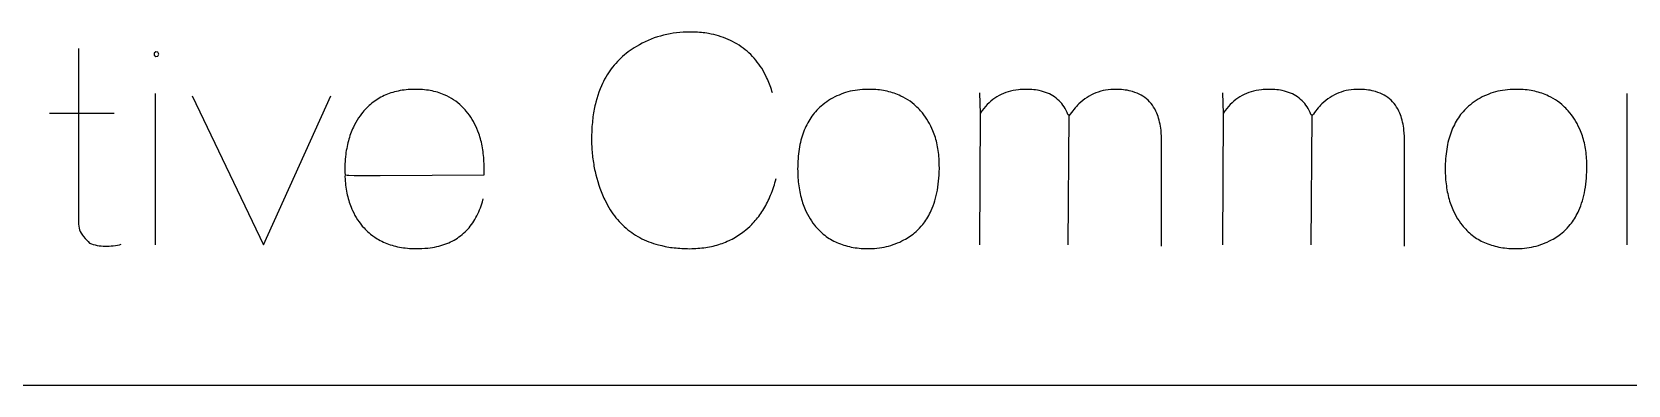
# Model space of a CAD drawing. Extents: x -180 to 180, y -173 to 173.
# Drawn here: x 66.84 to 89.65, y -173 to -167.96 of the extents above; entities that cross this region are included whole.
import ezdxf

# ---------------------------------------------------------------- set-up
doc = ezdxf.new("R2010")
doc.units = 0
doc.header["$MEASUREMENT"] = 0
doc.layers.get('0').update_dxf_attribs({"linetype": 'CONTINUOUS'})

msp = doc.modelspace()

# ---------------------------------------------------------------- linework, layer by layer
for p, q in [((75.604, -168.103), (75.562, -168.123)), ((75.646, -168.083), (75.604, -168.103)), ((75.689, -168.066), (75.646, -168.083)), ((75.733, -168.049), (75.689, -168.066)), ((75.777, -168.035), (75.733, -168.049)), ((75.821, -168.021), (75.777, -168.035)), ((75.866, -168.009), (75.821, -168.021)), ((75.912, -167.998), (75.866, -168.009)), ((75.958, -167.989), (75.912, -167.998)), ((76.005, -167.981), (75.958, -167.989)), ((76.052, -167.975), (76.005, -167.981)), ((76.099, -167.97), (76.052, -167.975)), ((76.147, -167.966), (76.099, -167.97)), ((76.196, -167.964), (76.147, -167.966)), ((76.245, -167.964), (76.196, -167.964)), ((76.272, -167.964), (76.245, -167.964)), ((76.3, -167.965), (76.272, -167.964)), ((76.327, -167.966), (76.3, -167.965)), ((76.353, -167.967), (76.327, -167.966)), ((76.38, -167.969), (76.353, -167.967)), ((76.406, -167.972), (76.38, -167.969)), ((76.432, -167.974), (76.406, -167.972)), ((76.457, -167.978), (76.432, -167.974)), ((76.483, -167.981), (76.457, -167.978)), ((76.508, -167.986), (76.483, -167.981)), ((76.545, -167.993), (76.508, -167.986)), ((76.582, -168.001), (76.545, -167.993)), ((76.617, -168.01), (76.582, -168.001)), ((76.653, -168.02), (76.617, -168.01)), ((76.688, -168.031), (76.653, -168.02)), ((76.722, -168.043), (76.688, -168.031)), ((76.755, -168.056), (76.722, -168.043)), ((76.789, -168.07), (76.755, -168.056)), ((76.821, -168.085), (76.789, -168.07)), ((76.853, -168.101), (76.821, -168.085)), ((76.884, -168.117), (76.853, -168.101)), ((76.915, -168.135), (76.884, -168.117)), ((67.503, -168.2), (67.503, -170.678)), ((68.609, -168.246), (68.586, -168.265)), ((68.586, -168.265), (68.586, -168.295)), ((68.586, -168.295), (68.609, -168.314)), ((68.639, -168.253), (68.609, -168.246)), ((68.609, -168.314), (68.639, -168.307)), ((68.652, -168.28), (68.639, -168.253)), ((68.639, -168.307), (68.652, -168.28)), ((75.254, -168.338), (75.23, -168.362)), ((75.28, -168.314), (75.254, -168.338)), ((75.306, -168.292), (75.28, -168.314)), ((75.333, -168.27), (75.306, -168.292)), ((75.36, -168.248), (75.333, -168.27)), ((75.389, -168.227), (75.36, -168.248)), ((75.418, -168.207), (75.389, -168.227)), ((75.448, -168.188), (75.418, -168.207)), ((75.479, -168.169), (75.448, -168.188)), ((75.521, -168.145), (75.479, -168.169)), ((75.562, -168.123), (75.521, -168.145)), ((76.945, -168.154), (76.915, -168.135)), ((76.974, -168.174), (76.945, -168.154)), ((77.003, -168.195), (76.974, -168.174)), ((77.031, -168.217), (77.003, -168.195)), ((77.059, -168.239), (77.031, -168.217)), ((77.085, -168.263), (77.059, -168.239)), ((77.111, -168.287), (77.085, -168.263)), ((77.136, -168.312), (77.111, -168.287)), ((77.16, -168.339), (77.136, -168.312)), ((77.183, -168.365), (77.16, -168.339)), ((75.078, -168.547), (75.059, -168.577)), ((75.097, -168.519), (75.078, -168.547)), ((75.118, -168.491), (75.097, -168.519)), ((75.138, -168.464), (75.118, -168.491)), ((75.16, -168.437), (75.138, -168.464)), ((75.183, -168.411), (75.16, -168.437)), ((75.206, -168.386), (75.183, -168.411)), ((75.23, -168.362), (75.206, -168.386)), ((77.205, -168.393), (77.183, -168.365)), ((77.227, -168.422), (77.205, -168.393)), ((77.248, -168.452), (77.227, -168.422)), ((77.268, -168.482), (77.248, -168.452)), ((77.287, -168.513), (77.268, -168.482)), ((77.305, -168.545), (77.287, -168.513)), ((77.323, -168.579), (77.305, -168.545)), ((72.101, -168.8), (72.074, -168.806)), ((72.129, -168.796), (72.101, -168.8)), ((72.157, -168.792), (72.129, -168.796)), ((72.185, -168.788), (72.157, -168.792)), ((72.214, -168.786), (72.185, -168.788)), ((72.244, -168.784), (72.214, -168.786)), ((72.273, -168.783), (72.244, -168.784)), ((72.304, -168.782), (72.273, -168.783)), ((72.334, -168.782), (72.304, -168.782)), ((72.363, -168.783), (72.334, -168.782)), ((72.392, -168.784), (72.363, -168.783)), ((72.421, -168.786), (72.392, -168.784)), ((72.449, -168.788), (72.421, -168.786)), ((72.477, -168.792), (72.449, -168.788)), ((72.504, -168.795), (72.477, -168.792)), ((72.531, -168.8), (72.504, -168.795)), ((72.558, -168.805), (72.531, -168.8)), ((74.959, -168.776), (74.941, -168.822)), ((74.977, -168.732), (74.959, -168.776)), ((74.992, -168.7), (74.977, -168.732)), ((75.008, -168.668), (74.992, -168.7)), ((75.024, -168.637), (75.008, -168.668)), ((75.041, -168.606), (75.024, -168.637)), ((75.059, -168.577), (75.041, -168.606)), ((77.339, -168.612), (77.323, -168.579)), ((77.35, -168.636), (77.339, -168.612)), ((77.361, -168.659), (77.35, -168.636)), ((77.371, -168.683), (77.361, -168.659)), ((77.38, -168.707), (77.371, -168.683)), ((77.389, -168.732), (77.38, -168.707)), ((77.398, -168.757), (77.389, -168.732)), ((77.407, -168.782), (77.398, -168.757)), ((77.415, -168.808), (77.407, -168.782)), ((78.603, -168.797), (78.568, -168.803)), ((78.638, -168.792), (78.603, -168.797)), ((78.673, -168.788), (78.638, -168.792)), ((78.709, -168.785), (78.673, -168.788)), ((78.746, -168.783), (78.709, -168.785)), ((78.783, -168.782), (78.746, -168.783)), ((78.81, -168.782), (78.783, -168.782)), ((78.84, -168.783), (78.81, -168.782)), ((78.869, -168.784), (78.84, -168.783)), ((78.898, -168.786), (78.869, -168.784)), ((78.926, -168.788), (78.898, -168.786)), ((78.954, -168.791), (78.926, -168.788)), ((78.981, -168.795), (78.954, -168.791)), ((79.009, -168.799), (78.981, -168.795)), ((79.035, -168.804), (79.009, -168.799)), ((80.862, -168.799), (80.826, -168.807)), ((80.899, -168.792), (80.862, -168.799)), ((80.937, -168.787), (80.899, -168.792)), ((80.962, -168.785), (80.937, -168.787)), ((80.988, -168.783), (80.962, -168.785)), ((81.015, -168.782), (80.988, -168.783)), ((81.041, -168.782), (81.015, -168.782)), ((81.071, -168.782), (81.041, -168.782)), ((81.1, -168.783), (81.071, -168.782)), ((81.128, -168.785), (81.1, -168.783)), ((81.156, -168.788), (81.128, -168.785)), ((81.183, -168.791), (81.156, -168.788)), ((81.209, -168.795), (81.183, -168.791)), ((81.234, -168.8), (81.209, -168.795)), ((81.265, -168.808), (81.234, -168.8)), ((82.147, -168.8), (82.113, -168.809)), ((82.183, -168.793), (82.147, -168.8)), ((82.219, -168.788), (82.183, -168.793)), ((82.256, -168.784), (82.219, -168.788)), ((82.293, -168.782), (82.256, -168.784)), ((82.319, -168.782), (82.293, -168.782)), ((82.35, -168.782), (82.319, -168.782)), ((82.38, -168.783), (82.35, -168.782)), ((82.409, -168.785), (82.38, -168.783)), ((82.437, -168.788), (82.409, -168.785)), ((82.465, -168.792), (82.437, -168.788)), ((82.492, -168.796), (82.465, -168.792)), ((82.519, -168.802), (82.492, -168.796)), ((82.544, -168.808), (82.519, -168.802)), ((84.335, -168.799), (84.299, -168.807)), ((84.372, -168.792), (84.335, -168.799)), ((84.409, -168.787), (84.372, -168.792)), ((84.435, -168.785), (84.409, -168.787)), ((84.461, -168.783), (84.435, -168.785)), ((84.487, -168.782), (84.461, -168.783)), ((84.514, -168.782), (84.487, -168.782)), ((84.544, -168.782), (84.514, -168.782)), ((84.573, -168.783), (84.544, -168.782)), ((84.601, -168.785), (84.573, -168.783)), ((84.628, -168.788), (84.601, -168.785)), ((84.655, -168.791), (84.628, -168.788)), ((84.682, -168.795), (84.655, -168.791)), ((84.707, -168.8), (84.682, -168.795)), ((84.738, -168.808), (84.707, -168.8)), ((85.62, -168.8), (85.585, -168.809)), ((85.656, -168.793), (85.62, -168.8)), ((85.692, -168.788), (85.656, -168.793)), ((85.729, -168.784), (85.692, -168.788)), ((85.766, -168.782), (85.729, -168.784)), ((85.792, -168.782), (85.766, -168.782)), ((85.822, -168.782), (85.792, -168.782)), ((85.852, -168.783), (85.822, -168.782)), ((85.882, -168.785), (85.852, -168.783)), ((85.91, -168.788), (85.882, -168.785)), ((85.938, -168.792), (85.91, -168.788)), ((85.965, -168.796), (85.938, -168.792)), ((85.991, -168.802), (85.965, -168.796)), ((86.017, -168.808), (85.991, -168.802)), ((87.857, -168.797), (87.823, -168.803)), ((87.892, -168.792), (87.857, -168.797)), ((87.928, -168.788), (87.892, -168.792)), ((87.964, -168.785), (87.928, -168.788)), ((88, -168.783), (87.964, -168.785)), ((88.038, -168.782), (88, -168.783)), ((88.065, -168.782), (88.038, -168.782)), ((88.094, -168.783), (88.065, -168.782)), ((88.124, -168.784), (88.094, -168.783)), ((88.152, -168.786), (88.124, -168.784)), ((88.181, -168.788), (88.152, -168.786)), ((88.208, -168.791), (88.181, -168.788)), ((88.236, -168.795), (88.208, -168.791)), ((88.263, -168.799), (88.236, -168.795)), ((88.29, -168.804), (88.263, -168.799)), ((68.607, -171), (68.607, -168.839)), ((69.128, -168.873), (70.147, -171)), ((70.147, -171), (71.109, -168.873)), ((71.658, -169.013), (71.638, -169.031)), ((71.677, -168.996), (71.658, -169.013)), ((71.697, -168.98), (71.677, -168.996)), ((71.717, -168.964), (71.697, -168.98)), ((71.738, -168.949), (71.717, -168.964)), ((71.759, -168.934), (71.738, -168.949)), ((71.781, -168.92), (71.759, -168.934)), ((71.803, -168.907), (71.781, -168.92)), ((71.825, -168.895), (71.803, -168.907)), ((71.848, -168.883), (71.825, -168.895)), ((71.872, -168.872), (71.848, -168.883)), ((71.895, -168.861), (71.872, -168.872)), ((71.92, -168.851), (71.895, -168.861)), ((71.944, -168.842), (71.92, -168.851)), ((71.969, -168.833), (71.944, -168.842)), ((71.995, -168.825), (71.969, -168.833)), ((72.021, -168.818), (71.995, -168.825)), ((72.047, -168.812), (72.021, -168.818)), ((72.074, -168.806), (72.047, -168.812)), ((72.584, -168.811), (72.558, -168.805)), ((72.61, -168.817), (72.584, -168.811)), ((72.635, -168.824), (72.61, -168.817)), ((72.66, -168.832), (72.635, -168.824)), ((72.684, -168.841), (72.66, -168.832)), ((72.708, -168.85), (72.684, -168.841)), ((72.732, -168.859), (72.708, -168.85)), ((72.767, -168.875), (72.732, -168.859)), ((72.8, -168.892), (72.767, -168.875)), ((72.833, -168.911), (72.8, -168.892)), ((72.865, -168.931), (72.833, -168.911)), ((72.896, -168.953), (72.865, -168.931)), ((72.926, -168.976), (72.896, -168.953)), ((72.955, -169), (72.926, -168.976)), ((72.974, -169.017), (72.955, -169)), ((72.992, -169.035), (72.974, -169.017)), ((74.885, -169.015), (74.88, -169.04)), ((74.891, -168.99), (74.885, -169.015)), ((74.897, -168.965), (74.891, -168.99)), ((74.911, -168.916), (74.897, -168.965)), ((74.925, -168.868), (74.911, -168.916)), ((74.941, -168.822), (74.925, -168.868)), ((77.423, -168.834), (77.415, -168.808)), ((78.116, -169.023), (78.095, -169.042)), ((78.142, -169.001), (78.116, -169.023)), ((78.169, -168.98), (78.142, -169.001)), ((78.197, -168.96), (78.169, -168.98)), ((78.225, -168.941), (78.197, -168.96)), ((78.253, -168.923), (78.225, -168.941)), ((78.282, -168.907), (78.253, -168.923)), ((78.312, -168.891), (78.282, -168.907)), ((78.342, -168.876), (78.312, -168.891)), ((78.373, -168.863), (78.342, -168.876)), ((78.404, -168.85), (78.373, -168.863)), ((78.436, -168.838), (78.404, -168.85)), ((78.468, -168.828), (78.436, -168.838)), ((78.501, -168.819), (78.468, -168.828)), ((78.534, -168.81), (78.501, -168.819)), ((78.568, -168.803), (78.534, -168.81)), ((79.062, -168.81), (79.035, -168.804)), ((79.087, -168.816), (79.062, -168.81)), ((79.113, -168.823), (79.087, -168.816)), ((79.138, -168.83), (79.113, -168.823)), ((79.163, -168.838), (79.138, -168.83)), ((79.187, -168.847), (79.163, -168.838)), ((79.211, -168.856), (79.187, -168.847)), ((79.235, -168.866), (79.211, -168.856)), ((79.258, -168.877), (79.235, -168.866)), ((79.292, -168.894), (79.258, -168.877)), ((79.325, -168.912), (79.292, -168.894)), ((79.357, -168.932), (79.325, -168.912)), ((79.388, -168.953), (79.357, -168.932)), ((79.418, -168.976), (79.388, -168.953)), ((79.448, -168.999), (79.418, -168.976)), ((79.467, -169.016), (79.448, -168.999)), ((79.486, -169.034), (79.467, -169.016)), ((80.382, -168.832), (80.39, -169.127)), ((80.467, -169.026), (80.442, -169.055)), ((80.492, -168.999), (80.467, -169.026)), ((80.518, -168.974), (80.492, -168.999)), ((80.544, -168.95), (80.518, -168.974)), ((80.572, -168.928), (80.544, -168.95)), ((80.601, -168.907), (80.572, -168.928)), ((80.63, -168.888), (80.601, -168.907)), ((80.661, -168.871), (80.63, -168.888)), ((80.692, -168.855), (80.661, -168.871)), ((80.724, -168.841), (80.692, -168.855)), ((80.757, -168.828), (80.724, -168.841)), ((80.791, -168.817), (80.757, -168.828)), ((80.826, -168.807), (80.791, -168.817)), ((81.295, -168.816), (81.265, -168.808)), ((81.324, -168.826), (81.295, -168.816)), ((81.352, -168.836), (81.324, -168.826)), ((81.379, -168.848), (81.352, -168.836)), ((81.405, -168.861), (81.379, -168.848)), ((81.429, -168.876), (81.405, -168.861)), ((81.453, -168.891), (81.429, -168.876)), ((81.476, -168.908), (81.453, -168.891)), ((81.497, -168.926), (81.476, -168.908)), ((81.518, -168.945), (81.497, -168.926)), ((81.537, -168.965), (81.518, -168.945)), ((81.556, -168.986), (81.537, -168.965)), ((81.573, -169.009), (81.556, -168.986)), ((81.589, -169.033), (81.573, -169.009)), ((81.765, -169.028), (81.747, -169.047)), ((81.783, -169.009), (81.765, -169.028)), ((81.801, -168.991), (81.783, -169.009)), ((81.83, -168.965), (81.801, -168.991)), ((81.858, -168.941), (81.83, -168.965)), ((81.888, -168.918), (81.858, -168.941)), ((81.918, -168.898), (81.888, -168.918)), ((81.949, -168.879), (81.918, -168.898)), ((81.98, -168.861), (81.949, -168.879)), ((82.012, -168.846), (81.98, -168.861)), ((82.045, -168.832), (82.012, -168.846)), ((82.078, -168.82), (82.045, -168.832)), ((82.113, -168.809), (82.078, -168.82)), ((82.569, -168.815), (82.544, -168.808)), ((82.601, -168.825), (82.569, -168.815)), ((82.632, -168.837), (82.601, -168.825)), ((82.662, -168.85), (82.632, -168.837)), ((82.69, -168.865), (82.662, -168.85)), ((82.717, -168.881), (82.69, -168.865)), ((82.742, -168.899), (82.717, -168.881)), ((82.767, -168.918), (82.742, -168.899)), ((82.79, -168.938), (82.767, -168.918)), ((82.811, -168.96), (82.79, -168.938)), ((82.832, -168.983), (82.811, -168.96)), ((82.851, -169.008), (82.832, -168.983)), ((82.869, -169.034), (82.851, -169.008)), ((83.855, -168.832), (83.862, -169.127)), ((83.939, -169.026), (83.915, -169.055)), ((83.964, -168.999), (83.939, -169.026)), ((83.99, -168.974), (83.964, -168.999)), ((84.017, -168.95), (83.99, -168.974)), ((84.045, -168.928), (84.017, -168.95)), ((84.073, -168.907), (84.045, -168.928)), ((84.103, -168.888), (84.073, -168.907)), ((84.133, -168.871), (84.103, -168.888)), ((84.165, -168.855), (84.133, -168.871)), ((84.197, -168.841), (84.165, -168.855)), ((84.23, -168.828), (84.197, -168.841)), ((84.264, -168.817), (84.23, -168.828)), ((84.299, -168.807), (84.264, -168.817)), ((84.768, -168.816), (84.738, -168.808)), ((84.797, -168.826), (84.768, -168.816)), ((84.825, -168.836), (84.797, -168.826)), ((84.852, -168.848), (84.825, -168.836)), ((84.877, -168.861), (84.852, -168.848)), ((84.902, -168.876), (84.877, -168.861)), ((84.926, -168.891), (84.902, -168.876)), ((84.948, -168.908), (84.926, -168.891)), ((84.97, -168.926), (84.948, -168.908)), ((84.991, -168.945), (84.97, -168.926)), ((85.01, -168.965), (84.991, -168.945)), ((85.028, -168.986), (85.01, -168.965)), ((85.046, -169.009), (85.028, -168.986)), ((85.062, -169.033), (85.046, -169.009)), ((85.238, -169.028), (85.22, -169.047)), ((85.256, -169.009), (85.238, -169.028)), ((85.274, -168.991), (85.256, -169.009)), ((85.302, -168.965), (85.274, -168.991)), ((85.331, -168.941), (85.302, -168.965)), ((85.36, -168.918), (85.331, -168.941)), ((85.391, -168.898), (85.36, -168.918)), ((85.421, -168.879), (85.391, -168.898)), ((85.453, -168.861), (85.421, -168.879)), ((85.485, -168.846), (85.453, -168.861)), ((85.518, -168.832), (85.485, -168.846)), ((85.551, -168.82), (85.518, -168.832)), ((85.585, -168.809), (85.551, -168.82)), ((86.042, -168.815), (86.017, -168.808)), ((86.074, -168.825), (86.042, -168.815)), ((86.105, -168.837), (86.074, -168.825)), ((86.134, -168.85), (86.105, -168.837)), ((86.163, -168.865), (86.134, -168.85)), ((86.189, -168.881), (86.163, -168.865)), ((86.215, -168.899), (86.189, -168.881)), ((86.239, -168.918), (86.215, -168.899)), ((86.262, -168.938), (86.239, -168.918)), ((86.284, -168.96), (86.262, -168.938)), ((86.305, -168.983), (86.284, -168.96)), ((86.324, -169.008), (86.305, -168.983)), ((86.341, -169.034), (86.324, -169.008)), ((87.371, -169.023), (87.35, -169.042)), ((87.397, -169.001), (87.371, -169.023)), ((87.424, -168.98), (87.397, -169.001)), ((87.451, -168.96), (87.424, -168.98)), ((87.479, -168.941), (87.451, -168.96)), ((87.508, -168.923), (87.479, -168.941)), ((87.537, -168.907), (87.508, -168.923)), ((87.567, -168.891), (87.537, -168.907)), ((87.597, -168.876), (87.567, -168.891)), ((87.627, -168.863), (87.597, -168.876)), ((87.659, -168.85), (87.627, -168.863)), ((87.69, -168.838), (87.659, -168.85)), ((87.723, -168.828), (87.69, -168.838)), ((87.756, -168.819), (87.723, -168.828)), ((87.789, -168.81), (87.756, -168.819)), ((87.823, -168.803), (87.789, -168.81)), ((88.316, -168.81), (88.29, -168.804)), ((88.342, -168.816), (88.316, -168.81)), ((88.367, -168.823), (88.342, -168.816)), ((88.393, -168.83), (88.367, -168.823)), ((88.417, -168.838), (88.393, -168.83)), ((88.442, -168.847), (88.417, -168.838)), ((88.466, -168.856), (88.442, -168.847)), ((88.489, -168.866), (88.466, -168.856)), ((88.512, -168.877), (88.489, -168.866)), ((88.546, -168.894), (88.512, -168.877)), ((88.579, -168.912), (88.546, -168.894)), ((88.611, -168.932), (88.579, -168.912)), ((88.643, -168.953), (88.611, -168.932)), ((88.673, -168.976), (88.643, -168.953)), ((88.703, -168.999), (88.673, -168.976)), ((88.722, -169.016), (88.703, -168.999)), ((88.74, -169.034), (88.722, -169.016)), ((89.637, -171), (89.636, -168.839)), ((67.092, -169.124), (68.015, -169.124)), ((71.467, -169.254), (71.449, -169.287)), ((71.487, -169.222), (71.467, -169.254)), ((71.507, -169.19), (71.487, -169.222)), ((71.528, -169.159), (71.507, -169.19)), ((71.55, -169.129), (71.528, -169.159)), ((71.567, -169.109), (71.55, -169.129)), ((71.584, -169.089), (71.567, -169.109)), ((71.602, -169.069), (71.584, -169.089)), ((71.62, -169.05), (71.602, -169.069)), ((71.638, -169.031), (71.62, -169.05)), ((73.01, -169.053), (72.992, -169.035)), ((73.028, -169.072), (73.01, -169.053)), ((73.045, -169.092), (73.028, -169.072)), ((73.069, -169.122), (73.045, -169.092)), ((73.091, -169.151), (73.069, -169.122)), ((73.111, -169.181), (73.091, -169.151)), ((73.131, -169.211), (73.111, -169.181)), ((73.149, -169.243), (73.131, -169.211)), ((73.166, -169.275), (73.149, -169.243)), ((74.848, -169.254), (74.845, -169.282)), ((74.851, -169.227), (74.848, -169.254)), ((74.854, -169.199), (74.851, -169.227)), ((74.857, -169.172), (74.854, -169.199)), ((74.861, -169.145), (74.857, -169.172)), ((74.865, -169.118), (74.861, -169.145)), ((74.87, -169.092), (74.865, -169.118)), ((74.875, -169.066), (74.87, -169.092)), ((74.88, -169.04), (74.875, -169.066)), ((77.94, -169.236), (77.926, -169.26)), ((77.955, -169.212), (77.94, -169.236)), ((77.97, -169.188), (77.955, -169.212)), ((77.986, -169.166), (77.97, -169.188)), ((78.003, -169.143), (77.986, -169.166)), ((78.02, -169.122), (78.003, -169.143)), ((78.038, -169.101), (78.02, -169.122)), ((78.056, -169.081), (78.038, -169.101)), ((78.076, -169.061), (78.056, -169.081)), ((78.095, -169.042), (78.076, -169.061)), ((79.504, -169.052), (79.486, -169.034)), ((79.522, -169.07), (79.504, -169.052)), ((79.54, -169.089), (79.522, -169.07)), ((79.564, -169.118), (79.54, -169.089)), ((79.587, -169.147), (79.564, -169.118)), ((79.609, -169.177), (79.587, -169.147)), ((79.63, -169.208), (79.609, -169.177)), ((79.649, -169.239), (79.63, -169.208)), ((79.667, -169.271), (79.649, -169.239)), ((80.39, -169.127), (80.382, -171)), ((80.404, -169.105), (80.39, -169.127)), ((80.419, -169.085), (80.404, -169.105)), ((80.442, -169.055), (80.419, -169.085)), ((81.605, -169.057), (81.589, -169.033)), ((81.619, -169.084), (81.605, -169.057)), ((81.632, -169.111), (81.619, -169.084)), ((81.644, -169.139), (81.632, -169.111)), ((81.663, -169.157), (81.644, -169.139)), ((81.648, -171), (81.663, -169.157)), ((81.679, -169.134), (81.663, -169.157)), ((81.696, -169.111), (81.679, -169.134)), ((81.713, -169.089), (81.696, -169.111)), ((81.73, -169.068), (81.713, -169.089)), ((81.747, -169.047), (81.73, -169.068)), ((82.885, -169.062), (82.869, -169.034)), ((82.9, -169.091), (82.885, -169.062)), ((82.914, -169.121), (82.9, -169.091)), ((82.924, -169.145), (82.914, -169.121)), ((82.933, -169.17), (82.924, -169.145)), ((82.941, -169.195), (82.933, -169.17)), ((82.948, -169.222), (82.941, -169.195)), ((82.955, -169.249), (82.948, -169.222)), ((82.961, -169.277), (82.955, -169.249)), ((83.862, -169.127), (83.854, -171)), ((83.877, -169.105), (83.862, -169.127)), ((83.892, -169.085), (83.877, -169.105)), ((83.915, -169.055), (83.892, -169.085)), ((85.077, -169.057), (85.062, -169.033)), ((85.092, -169.084), (85.077, -169.057)), ((85.105, -169.111), (85.092, -169.084)), ((85.117, -169.139), (85.105, -169.111)), ((85.136, -169.157), (85.117, -169.139)), ((85.121, -171), (85.136, -169.157)), ((85.152, -169.134), (85.136, -169.157)), ((85.169, -169.111), (85.152, -169.134)), ((85.186, -169.089), (85.169, -169.111)), ((85.203, -169.068), (85.186, -169.089)), ((85.22, -169.047), (85.203, -169.068)), ((86.358, -169.062), (86.341, -169.034)), ((86.373, -169.091), (86.358, -169.062)), ((86.387, -169.121), (86.373, -169.091)), ((86.397, -169.145), (86.387, -169.121)), ((86.406, -169.17), (86.397, -169.145)), ((86.414, -169.195), (86.406, -169.17)), ((86.421, -169.222), (86.414, -169.195)), ((86.428, -169.249), (86.421, -169.222)), ((86.434, -169.277), (86.428, -169.249)), ((87.195, -169.236), (87.181, -169.26)), ((87.209, -169.212), (87.195, -169.236)), ((87.225, -169.188), (87.209, -169.212)), ((87.241, -169.166), (87.225, -169.188)), ((87.257, -169.143), (87.241, -169.166)), ((87.274, -169.122), (87.257, -169.143)), ((87.292, -169.101), (87.274, -169.122)), ((87.311, -169.081), (87.292, -169.101)), ((87.33, -169.061), (87.311, -169.081)), ((87.35, -169.042), (87.33, -169.061)), ((88.759, -169.052), (88.74, -169.034)), ((88.777, -169.07), (88.759, -169.052)), ((88.794, -169.089), (88.777, -169.07)), ((88.819, -169.118), (88.794, -169.089)), ((88.842, -169.147), (88.819, -169.118)), ((88.863, -169.177), (88.842, -169.147)), ((88.884, -169.208), (88.863, -169.177)), ((88.904, -169.239), (88.884, -169.208)), ((88.922, -169.271), (88.904, -169.239)), ((71.376, -169.467), (71.368, -169.492)), ((71.384, -169.442), (71.376, -169.467)), ((71.393, -169.417), (71.384, -169.442)), ((71.402, -169.393), (71.393, -169.417)), ((71.412, -169.368), (71.402, -169.393)), ((71.422, -169.345), (71.412, -169.368)), ((71.433, -169.322), (71.422, -169.345)), ((71.449, -169.287), (71.433, -169.322)), ((73.183, -169.308), (73.166, -169.275)), ((73.198, -169.342), (73.183, -169.308)), ((73.212, -169.377), (73.198, -169.342)), ((73.226, -169.412), (73.212, -169.377)), ((73.234, -169.436), (73.226, -169.412)), ((73.242, -169.461), (73.234, -169.436)), ((73.249, -169.486), (73.242, -169.461)), ((73.256, -169.511), (73.249, -169.486)), ((74.838, -169.427), (74.837, -169.457)), ((74.837, -169.457), (74.837, -169.487)), ((74.837, -169.487), (74.837, -169.513)), ((74.839, -169.397), (74.838, -169.427)), ((74.84, -169.368), (74.839, -169.397)), ((74.841, -169.339), (74.84, -169.368)), ((74.843, -169.311), (74.841, -169.339)), ((74.845, -169.282), (74.843, -169.311)), ((77.838, -169.479), (77.829, -169.509)), ((77.846, -169.45), (77.838, -169.479)), ((77.856, -169.421), (77.846, -169.45)), ((77.866, -169.392), (77.856, -169.421)), ((77.877, -169.365), (77.866, -169.392)), ((77.888, -169.338), (77.877, -169.365)), ((77.9, -169.311), (77.888, -169.338)), ((77.913, -169.286), (77.9, -169.311)), ((77.926, -169.26), (77.913, -169.286)), ((79.685, -169.305), (79.667, -169.271)), ((79.701, -169.339), (79.685, -169.305)), ((79.716, -169.373), (79.701, -169.339)), ((79.725, -169.397), (79.716, -169.373)), ((79.734, -169.421), (79.725, -169.397)), ((79.742, -169.446), (79.734, -169.421)), ((79.75, -169.47), (79.742, -169.446)), ((79.757, -169.496), (79.75, -169.47)), ((82.966, -169.305), (82.961, -169.277)), ((82.971, -169.335), (82.966, -169.305)), ((82.975, -169.365), (82.971, -169.335)), ((82.978, -169.407), (82.975, -169.365)), ((82.981, -169.45), (82.978, -169.407)), ((82.982, -169.494), (82.981, -169.45)), ((86.439, -169.305), (86.434, -169.277)), ((86.444, -169.335), (86.439, -169.305)), ((86.447, -169.365), (86.444, -169.335)), ((86.451, -169.407), (86.447, -169.365)), ((86.454, -169.45), (86.451, -169.407)), ((86.455, -169.494), (86.454, -169.45)), ((87.092, -169.479), (87.084, -169.509)), ((87.101, -169.45), (87.092, -169.479)), ((87.11, -169.421), (87.101, -169.45)), ((87.12, -169.392), (87.11, -169.421)), ((87.131, -169.365), (87.12, -169.392)), ((87.143, -169.338), (87.131, -169.365)), ((87.155, -169.311), (87.143, -169.338)), ((87.167, -169.286), (87.155, -169.311)), ((87.181, -169.26), (87.167, -169.286)), ((88.939, -169.305), (88.922, -169.271)), ((88.955, -169.339), (88.939, -169.305)), ((88.97, -169.373), (88.955, -169.339)), ((88.979, -169.397), (88.97, -169.373)), ((88.988, -169.421), (88.979, -169.397)), ((88.997, -169.446), (88.988, -169.421)), ((89.004, -169.47), (88.997, -169.446)), ((89.012, -169.496), (89.004, -169.47)), ((71.323, -169.71), (71.32, -169.739)), ((71.327, -169.682), (71.323, -169.71)), ((71.332, -169.654), (71.327, -169.682)), ((71.337, -169.626), (71.332, -169.654)), ((71.342, -169.598), (71.337, -169.626)), ((71.348, -169.571), (71.342, -169.598)), ((71.354, -169.545), (71.348, -169.571)), ((71.361, -169.518), (71.354, -169.545)), ((71.368, -169.492), (71.361, -169.518)), ((73.262, -169.537), (73.256, -169.511)), ((73.268, -169.563), (73.262, -169.537)), ((73.273, -169.589), (73.268, -169.563)), ((73.278, -169.616), (73.273, -169.589)), ((73.283, -169.643), (73.278, -169.616)), ((73.287, -169.67), (73.283, -169.643)), ((73.29, -169.698), (73.287, -169.67)), ((73.293, -169.726), (73.29, -169.698)), ((74.837, -169.513), (74.838, -169.54)), ((74.838, -169.54), (74.838, -169.567)), ((74.838, -169.567), (74.839, -169.593)), ((74.839, -169.593), (74.841, -169.62)), ((74.841, -169.62), (74.843, -169.646)), ((74.843, -169.646), (74.845, -169.672)), ((74.845, -169.672), (74.847, -169.698)), ((74.847, -169.698), (74.849, -169.724)), ((77.794, -169.703), (77.791, -169.737)), ((77.798, -169.669), (77.794, -169.703)), ((77.803, -169.636), (77.798, -169.669)), ((77.809, -169.603), (77.803, -169.636)), ((77.815, -169.571), (77.809, -169.603)), ((77.822, -169.54), (77.815, -169.571)), ((77.829, -169.509), (77.822, -169.54)), ((79.764, -169.521), (79.757, -169.496)), ((79.77, -169.547), (79.764, -169.521)), ((79.776, -169.574), (79.77, -169.547)), ((79.781, -169.6), (79.776, -169.574)), ((79.786, -169.627), (79.781, -169.6)), ((79.791, -169.655), (79.786, -169.627)), ((79.794, -169.682), (79.791, -169.655)), ((79.798, -169.711), (79.794, -169.682)), ((79.8, -169.739), (79.798, -169.711)), ((82.982, -171.018), (82.982, -169.494)), ((86.455, -171.018), (86.455, -169.494)), ((87.049, -169.703), (87.045, -169.737)), ((87.053, -169.669), (87.049, -169.703)), ((87.058, -169.636), (87.053, -169.669)), ((87.063, -169.603), (87.058, -169.636)), ((87.07, -169.571), (87.063, -169.603)), ((87.076, -169.54), (87.07, -169.571)), ((87.084, -169.509), (87.076, -169.54)), ((89.019, -169.521), (89.012, -169.496)), ((89.025, -169.547), (89.019, -169.521)), ((89.031, -169.574), (89.025, -169.547)), ((89.036, -169.6), (89.031, -169.574)), ((89.041, -169.627), (89.036, -169.6)), ((89.045, -169.655), (89.041, -169.627)), ((89.049, -169.682), (89.045, -169.655)), ((89.052, -169.711), (89.049, -169.682)), ((89.055, -169.739), (89.052, -169.711)), ((71.311, -169.874), (71.31, -169.905)), ((71.31, -169.905), (71.31, -169.937)), ((71.31, -169.937), (71.31, -169.968)), ((71.312, -169.844), (71.311, -169.874)), ((71.314, -169.813), (71.312, -169.844)), ((71.316, -169.783), (71.314, -169.813)), ((71.32, -169.739), (71.316, -169.783)), ((73.296, -169.755), (73.293, -169.726)), ((73.298, -169.784), (73.296, -169.755)), ((73.299, -169.813), (73.298, -169.784)), ((73.301, -169.842), (73.299, -169.813)), ((73.3, -170), (73.301, -169.943)), ((73.301, -169.872), (73.301, -169.842)), ((73.302, -169.903), (73.301, -169.872)), ((73.301, -169.943), (73.302, -169.903)), ((74.849, -169.724), (74.852, -169.75)), ((74.852, -169.75), (74.856, -169.775)), ((74.856, -169.775), (74.859, -169.801)), ((74.859, -169.801), (74.863, -169.826)), ((74.863, -169.826), (74.867, -169.852)), ((74.867, -169.852), (74.871, -169.877)), ((74.871, -169.877), (74.876, -169.902)), ((74.876, -169.902), (74.881, -169.927)), ((74.881, -169.927), (74.887, -169.952)), ((77.783, -169.881), (77.782, -169.918)), ((77.782, -169.918), (77.783, -169.95)), ((77.784, -169.844), (77.783, -169.881)), ((77.785, -169.808), (77.784, -169.844)), ((77.788, -169.772), (77.785, -169.808)), ((77.791, -169.737), (77.788, -169.772)), ((79.803, -169.768), (79.8, -169.739)), ((79.804, -169.797), (79.803, -169.768)), ((79.806, -169.827), (79.804, -169.797)), ((79.806, -169.857), (79.806, -169.827)), ((79.807, -169.911), (79.806, -169.857)), ((79.806, -169.958), (79.807, -169.911)), ((87.038, -169.844), (87.037, -169.881)), ((87.037, -169.881), (87.037, -169.918)), ((87.037, -169.918), (87.037, -169.95)), ((87.04, -169.808), (87.038, -169.844)), ((87.042, -169.772), (87.04, -169.808)), ((87.045, -169.737), (87.042, -169.772)), ((89.057, -169.768), (89.055, -169.739)), ((89.059, -169.797), (89.057, -169.768)), ((89.06, -169.827), (89.059, -169.797)), ((89.061, -169.857), (89.06, -169.827)), ((89.06, -169.958), (89.061, -169.911)), ((89.061, -169.911), (89.061, -169.857)), ((71.31, -169.968), (71.316, -170)), ((71.316, -170), (71.312, -170.03)), ((71.312, -170.03), (71.314, -170.06)), ((71.314, -170.06), (71.316, -170.09)), ((71.316, -170), (71.342, -170.005)), ((71.316, -170.09), (71.319, -170.12)), ((71.319, -170.12), (71.322, -170.149)), ((71.322, -170.149), (71.326, -170.177)), ((71.342, -170.005), (71.367, -170.007)), ((71.367, -170.007), (71.444, -170.01)), ((71.444, -170.01), (71.514, -170.011)), ((71.514, -170.011), (71.817, -170.013)), ((71.817, -170.013), (73.3, -170)), ((74.887, -169.952), (74.898, -170.001)), ((74.898, -170.001), (74.911, -170.05)), ((74.911, -170.05), (74.925, -170.099)), ((74.925, -170.099), (74.94, -170.147)), ((74.94, -170.147), (74.957, -170.194)), ((77.431, -170.198), (77.441, -170.17)), ((77.441, -170.17), (77.449, -170.142)), ((77.449, -170.142), (77.458, -170.114)), ((77.458, -170.114), (77.466, -170.085)), ((77.466, -170.085), (77.474, -170.055)), ((77.783, -169.95), (77.783, -169.981)), ((77.783, -169.981), (77.785, -170.012)), ((77.785, -170.012), (77.786, -170.042)), ((77.786, -170.042), (77.789, -170.072)), ((77.789, -170.072), (77.791, -170.101)), ((77.791, -170.101), (77.794, -170.13)), ((77.794, -170.13), (77.798, -170.159)), ((77.798, -170.159), (77.802, -170.188)), ((79.786, -170.177), (79.792, -170.135)), ((79.792, -170.135), (79.797, -170.092)), ((79.797, -170.092), (79.801, -170.048)), ((79.801, -170.048), (79.804, -170.004)), ((79.804, -170.004), (79.806, -169.958)), ((87.037, -169.95), (87.038, -169.981)), ((87.038, -169.981), (87.039, -170.012)), ((87.039, -170.012), (87.041, -170.042)), ((87.041, -170.042), (87.043, -170.072)), ((87.043, -170.072), (87.046, -170.101)), ((87.046, -170.101), (87.049, -170.13)), ((87.049, -170.13), (87.053, -170.159)), ((87.053, -170.159), (87.057, -170.188)), ((89.041, -170.177), (89.047, -170.135)), ((89.047, -170.135), (89.051, -170.092)), ((89.051, -170.092), (89.055, -170.048)), ((89.055, -170.048), (89.058, -170.004)), ((89.058, -170.004), (89.06, -169.958)), ((71.326, -170.177), (71.33, -170.206)), ((71.33, -170.206), (71.335, -170.233)), ((71.335, -170.233), (71.34, -170.261)), ((71.34, -170.261), (71.346, -170.288)), ((71.346, -170.288), (71.352, -170.314)), ((71.352, -170.314), (71.359, -170.341)), ((71.359, -170.341), (71.367, -170.366)), ((71.367, -170.366), (71.374, -170.392)), ((71.374, -170.392), (71.383, -170.417)), ((73.263, -170.43), (73.277, -170.388)), ((73.277, -170.388), (73.289, -170.344)), ((74.957, -170.194), (74.975, -170.241)), ((74.975, -170.241), (74.994, -170.288)), ((74.994, -170.288), (75.004, -170.312)), ((75.004, -170.312), (75.014, -170.335)), ((75.014, -170.335), (75.025, -170.358)), ((75.025, -170.358), (75.048, -170.403)), ((77.338, -170.416), (77.35, -170.392)), ((77.35, -170.392), (77.362, -170.368)), ((77.362, -170.368), (77.374, -170.343)), ((77.374, -170.343), (77.385, -170.317)), ((77.385, -170.317), (77.396, -170.292)), ((77.396, -170.292), (77.407, -170.265)), ((77.407, -170.265), (77.422, -170.225)), ((77.422, -170.225), (77.431, -170.198)), ((77.802, -170.188), (77.807, -170.216)), ((77.807, -170.216), (77.812, -170.243)), ((77.812, -170.243), (77.817, -170.27)), ((77.817, -170.27), (77.823, -170.297)), ((77.823, -170.297), (77.83, -170.323)), ((77.83, -170.323), (77.837, -170.349)), ((77.837, -170.349), (77.845, -170.375)), ((77.845, -170.375), (77.853, -170.4)), ((79.732, -170.408), (79.743, -170.372)), ((79.743, -170.372), (79.754, -170.335)), ((79.754, -170.335), (79.763, -170.297)), ((79.763, -170.297), (79.772, -170.258)), ((79.772, -170.258), (79.78, -170.218)), ((79.78, -170.218), (79.786, -170.177)), ((87.057, -170.188), (87.061, -170.216)), ((87.061, -170.216), (87.066, -170.243)), ((87.066, -170.243), (87.072, -170.27)), ((87.072, -170.27), (87.078, -170.297)), ((87.078, -170.297), (87.085, -170.323)), ((87.085, -170.323), (87.092, -170.349)), ((87.092, -170.349), (87.099, -170.375)), ((87.099, -170.375), (87.107, -170.4)), ((88.986, -170.408), (88.998, -170.372)), ((88.998, -170.372), (89.008, -170.335)), ((89.008, -170.335), (89.018, -170.297)), ((89.018, -170.297), (89.027, -170.258)), ((89.027, -170.258), (89.034, -170.218)), ((89.034, -170.218), (89.041, -170.177)), ((71.383, -170.417), (71.391, -170.441)), ((71.391, -170.441), (71.401, -170.465)), ((71.401, -170.465), (71.411, -170.489)), ((71.411, -170.489), (71.421, -170.512)), ((71.421, -170.512), (71.437, -170.546)), ((71.437, -170.546), (71.455, -170.58)), ((71.455, -170.58), (71.474, -170.612)), ((71.474, -170.612), (71.494, -170.643)), ((73.169, -170.638), (73.184, -170.612)), ((73.184, -170.612), (73.198, -170.585)), ((73.198, -170.585), (73.212, -170.558)), ((73.212, -170.558), (73.225, -170.53)), ((73.225, -170.53), (73.237, -170.501)), ((73.237, -170.501), (73.249, -170.471)), ((73.249, -170.471), (73.263, -170.43)), ((75.048, -170.403), (75.065, -170.436)), ((75.065, -170.436), (75.084, -170.468)), ((75.084, -170.468), (75.103, -170.499)), ((75.103, -170.499), (75.122, -170.529)), ((75.122, -170.529), (75.143, -170.558)), ((75.143, -170.558), (75.164, -170.587)), ((75.164, -170.587), (75.185, -170.614)), ((75.185, -170.614), (75.208, -170.641)), ((77.193, -170.635), (77.209, -170.615)), ((77.209, -170.615), (77.225, -170.594)), ((77.225, -170.594), (77.241, -170.574)), ((77.241, -170.574), (77.256, -170.552)), ((77.256, -170.552), (77.27, -170.531)), ((77.27, -170.531), (77.285, -170.509)), ((77.285, -170.509), (77.298, -170.486)), ((77.298, -170.486), (77.312, -170.463)), ((77.312, -170.463), (77.325, -170.44)), ((77.325, -170.44), (77.338, -170.416)), ((77.853, -170.4), (77.861, -170.425)), ((77.861, -170.425), (77.87, -170.449)), ((77.87, -170.449), (77.879, -170.473)), ((77.879, -170.473), (77.889, -170.496)), ((77.889, -170.496), (77.905, -170.531)), ((77.905, -170.531), (77.922, -170.565)), ((77.922, -170.565), (77.94, -170.597)), ((77.94, -170.597), (77.959, -170.629)), ((79.615, -170.648), (79.629, -170.627)), ((79.629, -170.627), (79.643, -170.605)), ((79.643, -170.605), (79.656, -170.582)), ((79.656, -170.582), (79.668, -170.559)), ((79.668, -170.559), (79.68, -170.535)), ((79.68, -170.535), (79.692, -170.511)), ((79.692, -170.511), (79.706, -170.477)), ((79.706, -170.477), (79.719, -170.443)), ((79.719, -170.443), (79.732, -170.408)), ((87.107, -170.4), (87.116, -170.425)), ((87.116, -170.425), (87.125, -170.449)), ((87.125, -170.449), (87.134, -170.473)), ((87.134, -170.473), (87.144, -170.496)), ((87.144, -170.496), (87.16, -170.531)), ((87.16, -170.531), (87.177, -170.565)), ((87.177, -170.565), (87.195, -170.597)), ((87.195, -170.597), (87.214, -170.629)), ((88.87, -170.648), (88.884, -170.627)), ((88.884, -170.627), (88.897, -170.605)), ((88.897, -170.605), (88.91, -170.582)), ((88.91, -170.582), (88.923, -170.559)), ((88.923, -170.559), (88.935, -170.535)), ((88.935, -170.535), (88.946, -170.511)), ((88.946, -170.511), (88.961, -170.477)), ((88.961, -170.477), (88.974, -170.443)), ((88.974, -170.443), (88.986, -170.408)), ((67.503, -170.678), (67.504, -170.706)), ((67.504, -170.706), (67.507, -170.732)), ((67.507, -170.732), (67.512, -170.761)), ((67.512, -170.761), (67.519, -170.786)), ((67.519, -170.786), (67.529, -170.811)), ((67.529, -170.811), (67.543, -170.836)), ((67.543, -170.836), (67.56, -170.86)), ((71.494, -170.643), (71.515, -170.674)), ((71.515, -170.674), (71.537, -170.703)), ((71.537, -170.703), (71.56, -170.732)), ((71.56, -170.732), (71.585, -170.76)), ((71.585, -170.76), (71.603, -170.779)), ((71.603, -170.779), (71.621, -170.797)), ((71.621, -170.797), (71.64, -170.815)), ((71.64, -170.815), (71.659, -170.831)), ((71.659, -170.831), (71.679, -170.848)), ((71.679, -170.848), (71.709, -170.871)), ((72.965, -170.871), (72.986, -170.854)), ((72.986, -170.854), (73.007, -170.836)), ((73.007, -170.836), (73.028, -170.817)), ((73.028, -170.817), (73.048, -170.797)), ((73.048, -170.797), (73.067, -170.777)), ((73.067, -170.777), (73.086, -170.756)), ((73.086, -170.756), (73.104, -170.734)), ((73.104, -170.734), (73.121, -170.711)), ((73.121, -170.711), (73.138, -170.687)), ((73.138, -170.687), (73.154, -170.663)), ((73.154, -170.663), (73.169, -170.638)), ((75.208, -170.641), (75.231, -170.667)), ((75.231, -170.667), (75.254, -170.692)), ((75.254, -170.692), (75.278, -170.717)), ((75.278, -170.717), (75.303, -170.74)), ((75.303, -170.74), (75.329, -170.763)), ((75.329, -170.763), (75.355, -170.784)), ((75.355, -170.784), (75.382, -170.805)), ((75.382, -170.805), (75.41, -170.825)), ((75.41, -170.825), (75.438, -170.845)), ((75.438, -170.845), (75.467, -170.863)), ((76.936, -170.864), (76.958, -170.85)), ((76.958, -170.85), (76.979, -170.835)), ((76.979, -170.835), (77, -170.82)), ((77, -170.82), (77.02, -170.804)), ((77.02, -170.804), (77.04, -170.787)), ((77.04, -170.787), (77.069, -170.763)), ((77.069, -170.763), (77.097, -170.737)), ((77.097, -170.737), (77.125, -170.71)), ((77.125, -170.71), (77.142, -170.692)), ((77.142, -170.692), (77.16, -170.673)), ((77.16, -170.673), (77.177, -170.654)), ((77.177, -170.654), (77.193, -170.635)), ((77.959, -170.629), (77.979, -170.66)), ((77.979, -170.66), (78.001, -170.69)), ((78.001, -170.69), (78.023, -170.719)), ((78.023, -170.719), (78.039, -170.739)), ((78.039, -170.739), (78.056, -170.759)), ((78.056, -170.759), (78.074, -170.778)), ((78.074, -170.778), (78.092, -170.796)), ((78.092, -170.796), (78.111, -170.814)), ((78.111, -170.814), (78.13, -170.831)), ((78.13, -170.831), (78.149, -170.848)), ((78.149, -170.848), (78.169, -170.864)), ((79.411, -170.861), (79.431, -170.846)), ((79.431, -170.846), (79.451, -170.83)), ((79.451, -170.83), (79.477, -170.808)), ((79.477, -170.808), (79.501, -170.785)), ((79.501, -170.785), (79.525, -170.761)), ((79.525, -170.761), (79.548, -170.736)), ((79.548, -170.736), (79.57, -170.71)), ((79.57, -170.71), (79.585, -170.69)), ((79.585, -170.69), (79.6, -170.67)), ((79.6, -170.67), (79.615, -170.648)), ((87.214, -170.629), (87.234, -170.66)), ((87.234, -170.66), (87.255, -170.69)), ((87.255, -170.69), (87.278, -170.719)), ((87.278, -170.719), (87.294, -170.739)), ((87.294, -170.739), (87.311, -170.759)), ((87.311, -170.759), (87.329, -170.778)), ((87.329, -170.778), (87.347, -170.796)), ((87.347, -170.796), (87.365, -170.814)), ((87.365, -170.814), (87.384, -170.831)), ((87.384, -170.831), (87.404, -170.848)), ((87.404, -170.848), (87.424, -170.864)), ((88.665, -170.861), (88.686, -170.846)), ((88.686, -170.846), (88.706, -170.83)), ((88.706, -170.83), (88.731, -170.808)), ((88.731, -170.808), (88.756, -170.785)), ((88.756, -170.785), (88.78, -170.761)), ((88.78, -170.761), (88.802, -170.736)), ((88.802, -170.736), (88.824, -170.71)), ((88.824, -170.71), (88.84, -170.69)), ((88.84, -170.69), (88.855, -170.67)), ((88.855, -170.67), (88.87, -170.648)), ((67.56, -170.86), (67.577, -170.882)), ((67.577, -170.882), (67.602, -170.911)), ((67.602, -170.911), (67.62, -170.931)), ((67.62, -170.931), (67.641, -170.952)), ((67.641, -170.952), (67.663, -170.974)), ((67.663, -170.974), (67.689, -170.985)), ((67.689, -170.985), (67.716, -170.995)), ((67.716, -170.995), (67.742, -171.002)), ((67.742, -171.002), (67.769, -171.008)), ((67.769, -171.008), (67.798, -171.013)), ((67.798, -171.013), (67.827, -171.016)), ((67.827, -171.016), (67.859, -171.018)), ((67.859, -171.018), (67.904, -171.018)), ((67.904, -171.018), (67.943, -171.017)), ((67.943, -171.017), (67.971, -171.015)), ((67.971, -171.015), (67.998, -171.013)), ((67.998, -171.013), (68.031, -171.009)), ((68.031, -171.009), (68.061, -171.004)), ((68.061, -171.004), (68.088, -170.998)), ((68.088, -170.998), (68.113, -170.99)), ((71.709, -170.871), (71.74, -170.893)), ((71.74, -170.893), (71.772, -170.913)), ((71.772, -170.913), (71.794, -170.926)), ((71.794, -170.926), (71.816, -170.938)), ((71.816, -170.938), (71.839, -170.95)), ((71.839, -170.95), (71.863, -170.961)), ((71.863, -170.961), (71.886, -170.971)), ((71.886, -170.971), (71.91, -170.981)), ((71.91, -170.981), (71.935, -170.99)), ((71.935, -170.99), (71.96, -170.999)), ((71.96, -170.999), (71.985, -171.007)), ((71.985, -171.007), (72.011, -171.014)), ((72.011, -171.014), (72.037, -171.021)), ((72.037, -171.021), (72.064, -171.027)), ((72.064, -171.027), (72.091, -171.032)), ((72.091, -171.032), (72.119, -171.037)), ((72.119, -171.037), (72.147, -171.042)), ((72.147, -171.042), (72.175, -171.045)), ((72.175, -171.045), (72.204, -171.048)), ((72.204, -171.048), (72.233, -171.051)), ((72.233, -171.051), (72.263, -171.053)), ((72.263, -171.053), (72.293, -171.054)), ((72.293, -171.054), (72.324, -171.054)), ((72.324, -171.054), (72.363, -171.054)), ((72.363, -171.054), (72.409, -171.053)), ((72.409, -171.053), (72.455, -171.05)), ((72.455, -171.05), (72.499, -171.046)), ((72.499, -171.046), (72.531, -171.042)), ((72.531, -171.042), (72.563, -171.037)), ((72.563, -171.037), (72.594, -171.032)), ((72.594, -171.032), (72.625, -171.025)), ((72.625, -171.025), (72.655, -171.018)), ((72.655, -171.018), (72.684, -171.01)), ((72.684, -171.01), (72.713, -171.001)), ((72.713, -171.001), (72.741, -170.992)), ((72.741, -170.992), (72.768, -170.982)), ((72.768, -170.982), (72.795, -170.971)), ((72.795, -170.971), (72.821, -170.959)), ((72.821, -170.959), (72.846, -170.946)), ((72.846, -170.946), (72.871, -170.933)), ((72.871, -170.933), (72.896, -170.919)), ((72.896, -170.919), (72.919, -170.904)), ((72.919, -170.904), (72.942, -170.888)), ((72.942, -170.888), (72.965, -170.871)), ((75.467, -170.863), (75.496, -170.88)), ((75.496, -170.88), (75.526, -170.897)), ((75.526, -170.897), (75.557, -170.913)), ((75.557, -170.913), (75.589, -170.928)), ((75.589, -170.928), (75.621, -170.942)), ((75.621, -170.942), (75.654, -170.956)), ((75.654, -170.956), (75.687, -170.968)), ((75.687, -170.968), (75.721, -170.98)), ((75.721, -170.98), (75.756, -170.991)), ((75.756, -170.991), (75.791, -171)), ((75.791, -171), (75.84, -171.012)), ((75.84, -171.012), (75.889, -171.023)), ((75.889, -171.023), (75.914, -171.028)), ((75.914, -171.028), (75.94, -171.032)), ((75.94, -171.032), (75.965, -171.036)), ((75.965, -171.036), (75.991, -171.039)), ((75.991, -171.039), (76.018, -171.043)), ((76.018, -171.043), (76.044, -171.045)), ((76.044, -171.045), (76.071, -171.048)), ((76.071, -171.048), (76.098, -171.05)), ((76.098, -171.05), (76.126, -171.052)), ((76.126, -171.052), (76.154, -171.053)), ((76.154, -171.053), (76.182, -171.054)), ((76.182, -171.054), (76.21, -171.054)), ((76.21, -171.054), (76.239, -171.055)), ((76.239, -171.055), (76.269, -171.054)), ((76.269, -171.054), (76.298, -171.054)), ((76.298, -171.054), (76.327, -171.052)), ((76.327, -171.052), (76.356, -171.05)), ((76.356, -171.05), (76.385, -171.048)), ((76.385, -171.048), (76.413, -171.045)), ((76.413, -171.045), (76.441, -171.042)), ((76.441, -171.042), (76.469, -171.038)), ((76.469, -171.038), (76.496, -171.033)), ((76.496, -171.033), (76.523, -171.028)), ((76.523, -171.028), (76.55, -171.023)), ((76.55, -171.023), (76.577, -171.017)), ((76.577, -171.017), (76.603, -171.01)), ((76.603, -171.01), (76.629, -171.003)), ((76.629, -171.003), (76.654, -170.996)), ((76.654, -170.996), (76.679, -170.988)), ((76.679, -170.988), (76.704, -170.979)), ((76.704, -170.979), (76.729, -170.97)), ((76.729, -170.97), (76.753, -170.96)), ((76.753, -170.96), (76.777, -170.95)), ((76.777, -170.95), (76.801, -170.94)), ((76.801, -170.94), (76.824, -170.928)), ((76.824, -170.928), (76.847, -170.917)), ((76.847, -170.917), (76.87, -170.904)), ((76.87, -170.904), (76.892, -170.892)), ((76.892, -170.892), (76.914, -170.878)), ((76.914, -170.878), (76.936, -170.864)), ((78.169, -170.864), (78.189, -170.879)), ((78.189, -170.879), (78.21, -170.894)), ((78.21, -170.894), (78.232, -170.908)), ((78.232, -170.908), (78.253, -170.921)), ((78.253, -170.921), (78.275, -170.934)), ((78.275, -170.934), (78.298, -170.946)), ((78.298, -170.946), (78.321, -170.957)), ((78.321, -170.957), (78.344, -170.968)), ((78.344, -170.968), (78.368, -170.978)), ((78.368, -170.978), (78.393, -170.988)), ((78.393, -170.988), (78.417, -170.997)), ((78.417, -170.997), (78.443, -171.005)), ((78.443, -171.005), (78.468, -171.012)), ((78.468, -171.012), (78.494, -171.019)), ((78.494, -171.019), (78.521, -171.026)), ((78.521, -171.026), (78.548, -171.032)), ((78.548, -171.032), (78.575, -171.037)), ((78.575, -171.037), (78.603, -171.041)), ((78.603, -171.041), (78.632, -171.045)), ((78.632, -171.045), (78.66, -171.048)), ((78.66, -171.048), (78.69, -171.051)), ((78.69, -171.051), (78.719, -171.053)), ((78.719, -171.053), (78.75, -171.054)), ((78.75, -171.054), (78.78, -171.054)), ((78.78, -171.054), (78.813, -171.054)), ((78.813, -171.054), (78.848, -171.053)), ((78.848, -171.053), (78.882, -171.051)), ((78.882, -171.051), (78.916, -171.048)), ((78.916, -171.048), (78.95, -171.044)), ((78.95, -171.044), (78.984, -171.039)), ((78.984, -171.039), (79.017, -171.033)), ((79.017, -171.033), (79.05, -171.025)), ((79.05, -171.025), (79.082, -171.017)), ((79.082, -171.017), (79.115, -171.008)), ((79.115, -171.008), (79.146, -170.997)), ((79.146, -170.997), (79.178, -170.986)), ((79.178, -170.986), (79.209, -170.973)), ((79.209, -170.973), (79.24, -170.96)), ((79.24, -170.96), (79.271, -170.945)), ((79.271, -170.945), (79.301, -170.93)), ((79.301, -170.93), (79.324, -170.917)), ((79.324, -170.917), (79.346, -170.904)), ((79.346, -170.904), (79.368, -170.89)), ((79.368, -170.89), (79.39, -170.876)), ((79.39, -170.876), (79.411, -170.861)), ((87.424, -170.864), (87.444, -170.879)), ((87.444, -170.879), (87.465, -170.894)), ((87.465, -170.894), (87.486, -170.908)), ((87.486, -170.908), (87.508, -170.921)), ((87.508, -170.921), (87.53, -170.934)), ((87.53, -170.934), (87.552, -170.946)), ((87.552, -170.946), (87.575, -170.957)), ((87.575, -170.957), (87.599, -170.968)), ((87.599, -170.968), (87.623, -170.978)), ((87.623, -170.978), (87.647, -170.988)), ((87.647, -170.988), (87.672, -170.997)), ((87.672, -170.997), (87.697, -171.005)), ((87.697, -171.005), (87.723, -171.012)), ((87.723, -171.012), (87.749, -171.019)), ((87.749, -171.019), (87.776, -171.026)), ((87.776, -171.026), (87.803, -171.032)), ((87.803, -171.032), (87.83, -171.037)), ((87.83, -171.037), (87.858, -171.041)), ((87.858, -171.041), (87.886, -171.045)), ((87.886, -171.045), (87.915, -171.048)), ((87.915, -171.048), (87.944, -171.051)), ((87.944, -171.051), (87.974, -171.053)), ((87.974, -171.053), (88.004, -171.054)), ((88.004, -171.054), (88.035, -171.054)), ((88.035, -171.054), (88.068, -171.054)), ((88.068, -171.054), (88.102, -171.053)), ((88.102, -171.053), (88.137, -171.051)), ((88.137, -171.051), (88.171, -171.048)), ((88.171, -171.048), (88.205, -171.044)), ((88.205, -171.044), (88.238, -171.039)), ((88.238, -171.039), (88.271, -171.033)), ((88.271, -171.033), (88.304, -171.025)), ((88.304, -171.025), (88.337, -171.017)), ((88.337, -171.017), (88.369, -171.008)), ((88.369, -171.008), (88.401, -170.997)), ((88.401, -170.997), (88.433, -170.986)), ((88.433, -170.986), (88.464, -170.973)), ((88.464, -170.973), (88.495, -170.96)), ((88.495, -170.96), (88.525, -170.945)), ((88.525, -170.945), (88.556, -170.93)), ((88.556, -170.93), (88.578, -170.917)), ((88.578, -170.917), (88.601, -170.904)), ((88.601, -170.904), (88.623, -170.89)), ((88.623, -170.89), (88.644, -170.876)), ((88.644, -170.876), (88.665, -170.861)), ((-179.908, -173), (179.908, -173))]:
    msp.add_line(p, q)

doc.saveas('drawing.dxf')
